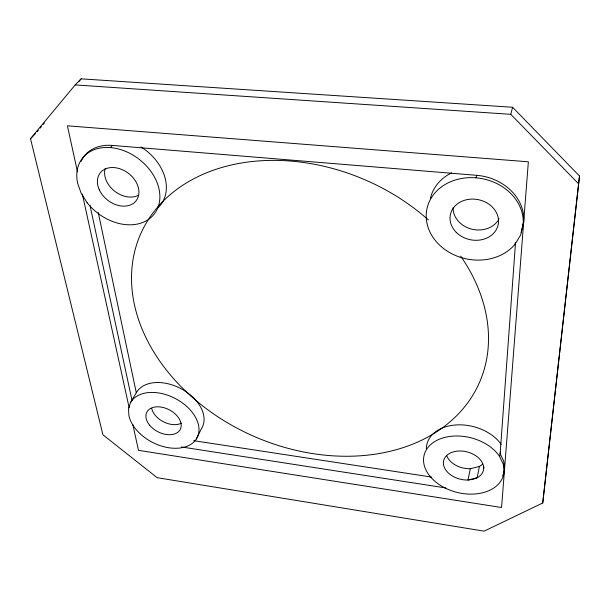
<?xml version="1.0" encoding="UTF-8"?>
<svg xmlns="http://www.w3.org/2000/svg" width="610" height="610" viewBox="0 0 610 610"><rect width="100%" height="100%" fill="white"/><g stroke="black" fill="none" stroke-linecap="round" stroke-linejoin="round"><path stroke-width="0.91" d="M515.534 242.528L500.147 453.604L503.746 461.206L504.569 468.846L504.074 471.728A40.939 28.167 14 0 1 448.106 489.395A40.939 28.167 14 0 1 434.259 441.853A40.939 28.167 14 0 1 499.628 456.471L503.242 464.088L504.074 471.728M542.74 502.975L579.5 176.038L512.598 107.261L81.122 78.843L75.182 84.92L30.5 138.714L102.93 434.8L157.105 477.668L484.119 531.158L542.74 502.975L579.5 176.038M499.628 456.471L500.452 451.903M483.654 468.678L483.989 466.932M479.399 466.429L477.157 477.775L472.88 479.361L467.992 480.017A20.465 14.076 14 0 1 443.539 461.152A20.465 14.076 14 0 1 472.78 453.985A20.465 14.076 14 0 1 477.157 477.775L467.992 480.017L470.325 468.709L479.399 466.429A20.229 14.053 13.8 0 0 482.731 463.996M523.166 224.495A48.838 40.885 11.8 0 0 461.16 178.547A48.838 40.885 11.8 0 0 435.578 240.797A48.838 40.885 11.8 0 0 515.053 244.221L520.665 234.949L523.693 221.88A48.678 40.824 11.7 0 0 476.692 175.322L112.263 145.416A45.331 33.947 37.7 0 0 81.061 161.467M515.053 244.221L515.419 242.467M521.207 232.319L523.693 221.88M578.448 183.671L510.783 114.329L512.598 107.261M475.983 177.815L476.692 175.322M130.525 402.615L128.527 408.807L128.916 415.738A37.629 24.713 27.3 0 0 181.322 447.809A37.629 24.713 27.3 0 0 186.416 406.161A37.629 24.713 27.3 0 0 130.525 402.615L136.289 392.756L98.225 212.356M196.29 439.063L201.331 428.883A37.233 24.713 27.3 0 0 181.932 389.172A37.233 24.713 27.3 0 0 136.289 392.756M37.164 131.707L38.369 130.258M40.176 128.085L41.373 126.636M43.18 124.463L44.385 123.014M78.713 81.74L81.122 78.843M110.441 147.605L112.263 145.416M30.5 138.714L35.349 133.681M75.182 84.92L510.783 114.329M193.713 440.679L431.666 477.081M181.345 446.955L445.864 487.954M77.501 171.906L67.405 125.82L528.351 161.787L501.572 507.52L138.478 450.332L132.797 424.369M82.365 194.117L129.137 407.678M89.937 205.09L131.974 400.137M499.064 218.776A24.08 20.305 11.5 0 1 471.957 229.2A24.08 20.305 11.5 0 1 453.093 207.659M138.165 195.444A22.448 16.912 37.9 0 1 114.283 190.907A22.448 16.912 37.9 0 1 105.118 168.703M181.414 423.203A18.613 12.352 27.3 0 1 163.632 421.891A18.613 12.352 27.3 0 1 151.699 408.357M470.325 468.709A20.229 14.053 13.8 0 1 446.566 455.243M460.687 256.116A184.975 139.774 23.6 0 1 334.158 455.906A184.975 139.774 23.6 0 1 139.21 237.389A184.975 139.774 23.6 0 1 428.372 219.897M504.569 468.846A40.824 28.159 13.9 0 1 502.617 475.975M426.359 448.609A40.473 28.129 13.8 0 1 456.501 424.918A40.473 28.129 13.8 0 1 501.176 444.37M140.986 146.949A44.904 33.847 37.9 0 1 158.371 207.415M430.37 198.547A48.182 40.634 11.5 0 1 451.621 172.844M87.123 202.695L81.176 193.278L77.661 183.343A45.468 33.977 37.7 0 1 124.364 150.883A45.468 33.977 37.7 0 1 154.849 213.218A45.468 33.977 37.7 0 1 87.123 202.695M456.272 232.357A24.415 20.427 11.9 0 0 497.363 227.438A24.415 20.427 11.9 0 0 469.235 199.272A24.415 20.427 11.9 0 0 456.272 232.357M99.277 189.756A22.73 16.981 37.6 0 0 135.1 201.925A22.73 16.981 37.6 0 0 120.101 168.84A22.73 16.981 37.6 0 0 99.277 189.756M149.656 425.216A18.811 12.352 27.3 0 0 179.927 429.997A18.811 12.352 27.3 0 0 161.101 407.083A18.811 12.352 27.3 0 0 149.656 425.216"/></g></svg>
